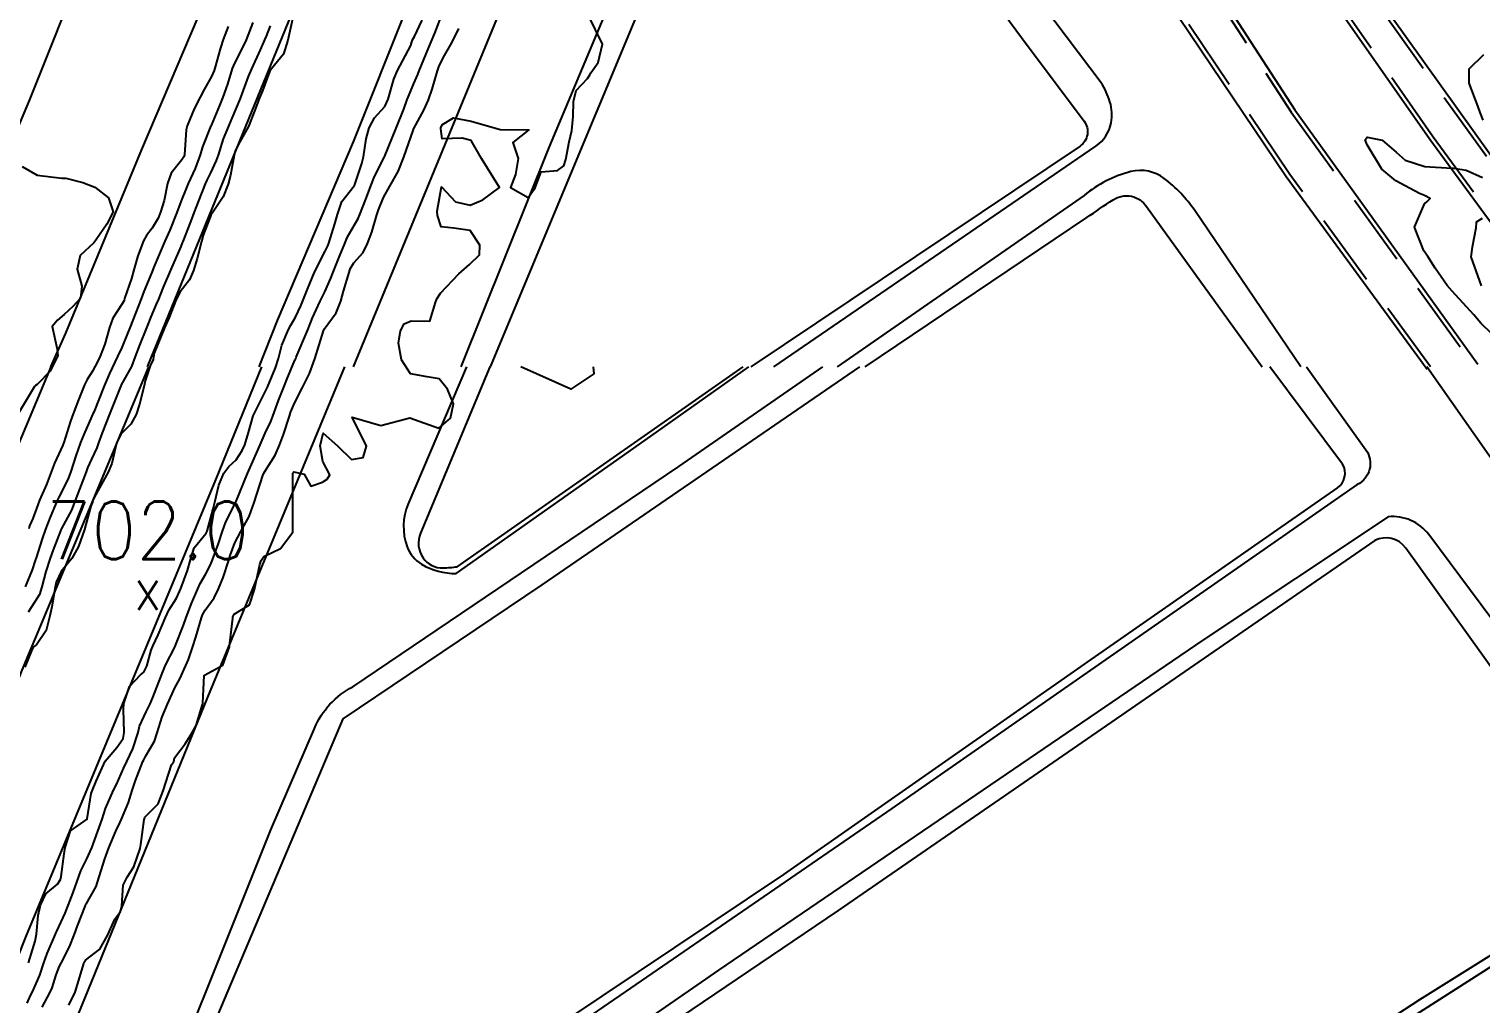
# Model space of a CAD drawing. Header units: metres. Extents: x 298520 to 308411, y 7433745 to 7450750.
# Drawn here: x 307649.3 to 307749.7, y 7434205.9 to 7434273.3 of the extents above; entities that cross this region are included whole.
import ezdxf
from ezdxf.enums import TextEntityAlignment as Align

# ---------------------------------------------------------------- set-up
doc = ezdxf.new("R2010")
doc.units = ezdxf.units.M
doc.header["$LTSCALE"] = 10
doc.linetypes.add('DASHED', pattern=[0.75, 0.5, -0.25])
for name, color, linetype in [('Canteiro', 45, 'DASHED'), ('Curvas de Nivel 1m', 11, 'Continuous'), ('Curvas de Nivel 5m', 15, 'Continuous'), ('Edificações', 30, 'Continuous'), ('Hidrografia', 140, 'Continuous'), ('Pontos Cotados', 45, 'Continuous'), ('Vias Primárias', 230, 'Continuous')]:
    doc.layers.add(name, color=color, linetype=linetype)
doc.styles.add('Style-STANDARD', font='STANDARD.shx')

# ---------------------------------------------------------------- blocks, each defined once
blk = doc.blocks.new('ELVTXT_75')
at = {"layer": 'Pontos Cotados', "linetype": 'Continuous', "style": 'Style-STANDARD'}
for s, height, p in [('702.0', 4, (0, 4)), ('x', 3, (0, 0))]:
    blk.add_text(s, height=height, dxfattribs=at).set_placement(p, align=Align.MIDDLE_CENTER)

msp = doc.modelspace()

# ---------------------------------------------------------------- linework, layer by layer
at = {"layer": 'Canteiro'}
for points in [[(307758.1, 7434249.95), (307746.41, 7434265.84), (307732.3, 7434286.05), (307726.19, 7434295.17), (307719.01, 7434305.23, -0.005821), (307718.19, 7434306.42, -0.901501), (307719.84, 7434307.81), (307734.08, 7434286.87), (307753.59, 7434259.62), (307760.41, 7434249.95)], [(307746.23, 7434249.95), (307736.49, 7434263.26), (307712.82, 7434298.4, -0.022731), (307711.68, 7434300.26, -1.015569), (307714.44, 7434301.72), (307736.59, 7434267.56), (307749.27, 7434249.95)]]:
    msp.add_lwpolyline(points, format="xyb", dxfattribs=at)
at = {"layer": 'Curvas de Nivel 1m', "flags": 128}
for points, elevation in [([(307667.6, 7434274.53), (307667.3, 7434273.17), (307667.16, 7434272.54), (307666.87, 7434271.58), (307666.03, 7434270.55), (307665.96, 7434270.49), (307665.9, 7434270.36), (307665.4, 7434269.04), (307665.21, 7434268.56), (307664.81, 7434267.52), (307664.45, 7434266.57), (307663.84, 7434265.52), (307663.52, 7434264.9), (307663.44, 7434264.58), (307663.19, 7434263.21), (307663.03, 7434262.59), (307662.69, 7434261.7), (307661.95, 7434260.6), (307661.87, 7434260.51), (307661.78, 7434260.31), (307661.31, 7434259.05), (307661.19, 7434258.61), (307660.9, 7434257.45), (307660.63, 7434256.61), (307660.36, 7434255.98), (307659.72, 7434255.15), (307659.43, 7434254.62), (307658.95, 7434253.37), (307658.64, 7434252.64), (307657.91, 7434250.89), (307657.86, 7434250.65), (307657.85, 7434250.46), (307657.65, 7434250.03), (307657.3, 7434248.99), (307657.22, 7434248.65), (307656.91, 7434247.37), (307656.66, 7434246.66), (307656.29, 7434245.98), (307655.6, 7434245.29), (307655.32, 7434244.67), (307654.98, 7434243.27), (307654.74, 7434242.68), (307653.76, 7434240.91), (307653.68, 7434240.7), (307653.65, 7434240.59), (307653.54, 7434240.31), (307653.18, 7434239.04), (307653.09, 7434238.7), (307652.69, 7434237.52), (307652.23, 7434236.71), (307651.9, 7434236.31), (307651.48, 7434235.81), (307651.13, 7434235.07), (307651.06, 7434234.72), (307650.83, 7434233.35), (307650.7, 7434232.73), (307650.45, 7434231.71), (307649.77, 7434230.74), (307649.57, 7434230.58), (307649.42, 7434230.32), (307648.96, 7434229.19)], 703), ([(307649.13, 7434205.96), (307649.37, 7434206.49), (307649.5, 7434206.74), (307650, 7434207.88), (307650.28, 7434208.73), (307650.51, 7434209.38), (307651.09, 7434210.72), (307651.12, 7434210.79), (307651.19, 7434210.93), (307651.75, 7434212.17), (307651.96, 7434212.71), (307652.31, 7434213.61), (307652.7, 7434214.71), (307652.85, 7434215.1), (307653.25, 7434215.92), (307653.6, 7434216.69), (307653.82, 7434217.26), (307654.32, 7434218.68), (307654.56, 7434219.4), (307655.1, 7434220.67), (307655.31, 7434221.08), (307655.8, 7434222.18), (307656.03, 7434222.66), (307656.45, 7434223.54), (307656.8, 7434224.66), (307656.91, 7434225.1), (307657.37, 7434226.1), (307657.63, 7434226.65), (307657.82, 7434227.09), (307658.42, 7434228.63), (307658.7, 7434229.33), (307659.36, 7434230.62), (307659.42, 7434230.75), (307659.95, 7434232.1), (307660.13, 7434232.61), (307660.49, 7434233.58), (307660.93, 7434234.61), (307661.11, 7434234.97), (307661.48, 7434235.64), (307661.82, 7434236.26), (307661.96, 7434236.6), (307662.36, 7434237.73), (307662.64, 7434238.59), (307662.87, 7434239.24), (307663.54, 7434240.55), (307663.55, 7434240.57), (307663.56, 7434240.6), (307664.38, 7434242.57), (307664.74, 7434243.4), (307665.24, 7434244.56), (307665.6, 7434245.37), (307665.98, 7434246.17), (307666.13, 7434246.54), (307666.53, 7434247.63), (307666.88, 7434248.54), (307667.09, 7434249.08), (307667.66, 7434250.41), (307667.7, 7434250.49), (307667.72, 7434250.53), (307667.74, 7434250.61), (307668.54, 7434252.52), (307668.88, 7434253.33), (307669.41, 7434254.5), (307669.72, 7434255.15), (307670.13, 7434256.09), (307670.29, 7434256.49), (307670.71, 7434257.53), (307671.1, 7434258.49), (307671.29, 7434258.95), (307671.77, 7434259.77), (307672.04, 7434260.22), (307672.15, 7434260.48), (307672.61, 7434261.66), (307672.91, 7434262.47), (307673.17, 7434263.11), (307673.83, 7434264.43), (307673.84, 7434264.45), (307673.85, 7434264.48), (307674.66, 7434266.45), (307675.19, 7434267.76), (307675.43, 7434268.44), (307675.55, 7434268.77), (307675.89, 7434269.54), (307676.16, 7434270.17), (307676.26, 7434270.43), (307676.74, 7434271.59), (307677.08, 7434272.42), (307677.33, 7434273.02), (307677.87, 7434274.41)], 704), ([(307665.94, 7434273.53), (307665.66, 7434272.82), (307665.55, 7434272.56), (307665.24, 7434271.88), (307664.64, 7434270.57), (307664.43, 7434270.03), (307663.9, 7434268.58), (307663.87, 7434268.51), (307663.3, 7434267.14), (307663.06, 7434266.59), (307662.7, 7434265.73), (307662.34, 7434264.59), (307662.21, 7434264.21), (307661.81, 7434263.37), (307661.56, 7434262.85), (307661.45, 7434262.6), (307660.98, 7434261.42), (307660.66, 7434260.61), (307660.42, 7434259.97), (307659.89, 7434258.62), (307659.85, 7434258.52), (307659.75, 7434258.28), (307659.04, 7434256.63), (307658.55, 7434255.47), (307658.21, 7434254.64), (307658.06, 7434254.29), (307657.69, 7434253.41), (307657.47, 7434252.87), (307657.39, 7434252.65), (307656.89, 7434251.44), (307656.61, 7434250.66), (307656.34, 7434249.98), (307655.63, 7434248.7), (307655.63, 7434248.68), (307655.62, 7434248.65), (307654.83, 7434246.68), (307654.31, 7434245.4), (307654.07, 7434244.69), (307653.94, 7434244.34), (307653.58, 7434243.57), (307653.31, 7434242.96), (307653.22, 7434242.7), (307652.76, 7434241.5), (307652.46, 7434240.71), (307652.19, 7434240.05), (307651.51, 7434238.77), (307651.5, 7434238.74), (307651.49, 7434238.72), (307650.92, 7434237.3), (307650.72, 7434236.73), (307650.42, 7434235.8), (307650.14, 7434234.73), (307649.98, 7434234.22), (307649.45, 7434233.39), (307649.2, 7434232.99)], 704), ([(307649.22, 7434208.74), (307649.69, 7434210.23), (307649.78, 7434210.73), (307649.9, 7434212.02), (307650.06, 7434212.73), (307650.43, 7434213.51), (307651.22, 7434214.17), (307651.44, 7434214.51), (307651.48, 7434214.72), (307651.69, 7434216.28), (307651.75, 7434216.72), (307652.12, 7434217.86), (307653.27, 7434218.68), (307653.28, 7434218.7), (307653.56, 7434220.44), (307653.64, 7434220.69), (307653.9, 7434221.29), (307654.52, 7434222.68), (307655.34, 7434223.64), (307655.76, 7434224.25), (307655.85, 7434224.67), (307655.79, 7434226.25), (307655.81, 7434226.67), (307656.21, 7434227.84), (307656.98, 7434228.65), (307657.21, 7434228.84), (307657.4, 7434229.26), (307657.71, 7434230.35), (307657.83, 7434230.64), (307658.2, 7434231.41), (307658.69, 7434232.63), (307658.94, 7434233.13), (307659.46, 7434233.95), (307659.68, 7434234.41), (307659.75, 7434234.62), (307660.22, 7434235.87), (307660.44, 7434236.61), (307660.68, 7434237.43), (307661.51, 7434238.46), (307661.56, 7434238.55), (307661.58, 7434238.6), (307661.99, 7434240.14), (307662.11, 7434240.59), (307662.39, 7434241.76), (307662.73, 7434242.59), (307663.08, 7434243.07), (307663.58, 7434243.53), (307664, 7434244.16), (307664.18, 7434244.57), (307664.45, 7434245.41), (307664.76, 7434246.56), (307665.63, 7434248.27), (307665.72, 7434248.46), (307665.76, 7434248.55), (307666.31, 7434249.88), (307666.51, 7434250.54), (307666.75, 7434251.46), (307667.22, 7434252.53), (307667.38, 7434252.84), (307667.7, 7434253.39), (307668.06, 7434254.17), (307668.2, 7434254.52), (307668.53, 7434255.33), (307669, 7434256.51), (307669.75, 7434257.94), (307669.93, 7434258.32), (307670, 7434258.5), (307670.42, 7434259.84), (307670.6, 7434260.49), (307670.89, 7434261.39), (307671.75, 7434262.48), (307671.78, 7434262.5), (307671.8, 7434262.57), (307672.28, 7434264.02), (307672.39, 7434264.47), (307672.59, 7434265.73), (307672.8, 7434266.47), (307673.15, 7434267.18), (307673.87, 7434267.95), (307674.11, 7434268.46), (307674.51, 7434269.84), (307674.75, 7434270.45), (307675.67, 7434272.18), (307675.75, 7434272.43), (307675.79, 7434272.56), (307675.93, 7434272.79), (307676.45, 7434273.93)], 703), ([(307663.04, 7434273.48), (307662.7, 7434272.59), (307662.5, 7434272.02), (307662.11, 7434270.6), (307662.06, 7434270.44), (307661.89, 7434270.04), (307661.37, 7434269.12), (307661.09, 7434268.61), (307660.68, 7434267.79), (307660.2, 7434266.62), (307660.14, 7434266.33), (307660.01, 7434264.62), (307659.97, 7434264.48), (307659.83, 7434264.26), (307659.1, 7434263.35), (307658.84, 7434262.63), (307658.61, 7434261.45), (307658.36, 7434260.64), (307658.19, 7434260.24), (307657.77, 7434259.53), (307657.38, 7434259.03), (307657.18, 7434258.66), (307656.78, 7434257.62), (307656.51, 7434256.66), (307656.34, 7434256.06), (307655.87, 7434254.67), (307655.83, 7434254.55), (307655.71, 7434254.31), (307655.06, 7434253.31), (307654.82, 7434252.68), (307654.5, 7434251.51), (307654.18, 7434250.69), (307654.02, 7434250.34), (307653.65, 7434249.65), (307653.27, 7434249.07), (307653.1, 7434248.71), (307652.67, 7434247.66), (307652.31, 7434246.71), (307652.13, 7434246.19), (307651.66, 7434244.72), (307651.64, 7434244.67), (307651.59, 7434244.53), (307651.01, 7434243.29), (307650.82, 7434242.73), (307650.46, 7434241.82), (307649.99, 7434240.74), (307649.87, 7434240.4), (307649.52, 7434239.47), (307649.3, 7434238.96), (307649.24, 7434238.74)], 706), ([(307652.02, 7434205.81), (307652.44, 7434206.71), (307652.6, 7434207.25), (307653.05, 7434208.7), (307653.08, 7434208.78), (307653.16, 7434208.92), (307654.16, 7434209.69), (307654.72, 7434210.68), (307655.19, 7434211.75), (307655.58, 7434212.29), (307655.68, 7434212.67), (307655.77, 7434214.11), (307656.05, 7434214.66), (307656.52, 7434215.38), (307656.95, 7434216.65), (307656.99, 7434216.92), (307657.23, 7434218.65), (307657.24, 7434218.69), (307657.28, 7434218.81), (307658.2, 7434219.73), (307658.53, 7434220.63), (307659.12, 7434222.43), (307659.25, 7434222.62), (307659.27, 7434222.67), (307659.33, 7434222.91), (307660.07, 7434223.88), (307660.53, 7434224.61), (307660.82, 7434225.14), (307661.27, 7434226.6), (307661.28, 7434226.69), (307661.38, 7434228.6), (307661.39, 7434228.64), (307662.66, 7434229.33), (307663.12, 7434230.58), (307663.16, 7434230.85), (307663.35, 7434232.58), (307663.37, 7434232.66), (307663.45, 7434232.84), (307664.52, 7434233.5), (307664.86, 7434234.56), (307665.22, 7434236.28), (307665.32, 7434236.55), (307665.5, 7434236.84), (307666.66, 7434237.38), (307667.51, 7434238.53), (307667.51, 7434240.53), (307667.5, 7434240.57), (307667.5, 7434242.53), (307667.51, 7434242.59), (307667.57, 7434242.7), (307668.29, 7434242.52), (307668.75, 7434241.7), (307669.56, 7434241.98), (307669.88, 7434242.18), (307670.06, 7434242.49), (307669.58, 7434243.41), (307669.39, 7434244.5), (307669.6, 7434245.36), (307670.6, 7434244.49), (307671.58, 7434243.54), (307672.37, 7434243.69), (307672.6, 7434244.47), (307671.61, 7434246.48), (307673.61, 7434245.89), (307675.61, 7434246.43), (307677.61, 7434245.72), (307678.41, 7434246.4), (307678.62, 7434247.39), (307678.22, 7434248.4), (307677.64, 7434249.12), (307676.81, 7434249.25), (307675.65, 7434249.46), (307675.03, 7434250.44), (307674.82, 7434251.58), (307674.95, 7434252.44), (307675.21, 7434252.92), (307675.69, 7434253.14), (307677, 7434253.11), (307677.39, 7434254.41), (307677.47, 7434254.66), (307677.72, 7434255.05), (307678.99, 7434256.39), (307679.74, 7434257.03), (307680.43, 7434257.69), (307680.46, 7434258.37), (307679.77, 7434259.38), (307678.64, 7434259.53), (307677.77, 7434259.64), (307677.51, 7434260.41), (307677.49, 7434260.71), (307677.8, 7434262.41), (307678.76, 7434261.37), (307679.79, 7434261.13), (307680.65, 7434261.51), (307681.8, 7434262.36), (307680.56, 7434264.37), (307679.85, 7434265.61), (307679.22, 7434265.76), (307677.85, 7434265.73), (307677.74, 7434266.41), (307677.75, 7434266.51), (307677.86, 7434266.7), (307678.63, 7434267.16), (307679.86, 7434266.93), (307681.85, 7434266.36), (307683.85, 7434266.34), (307682.73, 7434265.46), (307683.09, 7434264.35), (307682.92, 7434263.25), (307682.57, 7434262.35), (307683.8, 7434261.67), (307684.27, 7434262.33), (307684.7, 7434263.44), (307685.82, 7434263.54), (307686.27, 7434263.86), (307686.4, 7434264.3), (307686.64, 7434265.51), (307686.81, 7434266.3), (307686.9, 7434267.27), (307686.94, 7434268.3), (307687.12, 7434269.06), (307687.9, 7434269.88), (307688.05, 7434270.14), (307688.13, 7434270.29), (307688.63, 7434271), (307688.94, 7434272.27), (307687.95, 7434274.29)], 706), ([(307749.87, 7434267.02), (307749.66, 7434267.55), (307749.52, 7434267.92), (307748.9, 7434269.56), (307748.91, 7434270.56), (307749.92, 7434271.55)], 707), ([(307751.2, 7434251.53), (307749.7, 7434252.97), (307749.22, 7434253.55), (307747.73, 7434255.19), (307747.38, 7434255.57), (307746.55, 7434256.77), (307746.05, 7434257.59), (307745.76, 7434257.97), (307745.11, 7434259.6), (307745.8, 7434261.23), (307746, 7434261.39), (307746.2, 7434261.59), (307745.81, 7434261.81), (307745.47, 7434261.94), (307743.82, 7434262.81), (307742.86, 7434263.63), (307741.85, 7434265.31), (307741.74, 7434265.53), (307741.7, 7434265.64), (307741.85, 7434265.84), (307742.88, 7434265.63), (307743.84, 7434264.8), (307744.48, 7434264.25), (307745.84, 7434263.81), (307747.71, 7434263.7), (307747.83, 7434263.69), (307748.7, 7434263.56), (307749.83, 7434263.05)], 707), ([(307648.78, 7434263.8), (307649.81, 7434263.2), (307651.53, 7434263), (307651.81, 7434263), (307652.99, 7434262.71), (307653.8, 7434262.38), (307654.76, 7434261.65), (307655.07, 7434260.68), (307654.64, 7434259.82), (307653.89, 7434258.7), (307653.75, 7434258.53), (307652.79, 7434257.66), (307652.59, 7434256.71), (307652.9, 7434255.52), (307652.82, 7434254.71), (307652.29, 7434254.13), (307651.7, 7434253.56), (307651.23, 7434253.18), (307650.85, 7434252.73), (307651.21, 7434251.18), (307651.25, 7434250.72), (307650.73, 7434249.65), (307649.82, 7434248.74), (307649.71, 7434248.66), (307649.63, 7434248.59), (307648.52, 7434246.76)], 707), ([(307749.79, 7434260.22), (307749.38, 7434259.96), (307749.36, 7434259.55), (307749.1, 7434258.22), (307749.02, 7434257.56), (307749.73, 7434255.55)], 707)]:
    msp.add_lwpolyline(points, dxfattribs=dict(at, elevation=elevation))
at = {"layer": 'Curvas de Nivel 5m', "elevation": 705, "flags": 128}
for points in [[(307664.75, 7434273.76), (307664.29, 7434272.57), (307663.92, 7434271.8), (307663.49, 7434271), (307663.32, 7434270.59), (307662.98, 7434269.5), (307662.66, 7434268.59), (307662.44, 7434268.02), (307661.85, 7434266.63), (307661.84, 7434266.61), (307661.27, 7434265.17), (307661.1, 7434264.61), (307660.76, 7434263.67), (307660.27, 7434262.62), (307660.12, 7434262.29), (307659.79, 7434261.44), (307659.48, 7434260.62), (307658.99, 7434259.4), (307658.66, 7434258.64), (307657.88, 7434256.79), (307657.82, 7434256.65), (307657.73, 7434256.44), (307657.2, 7434255.17), (307657.01, 7434254.66), (307656.65, 7434253.71), (307656.24, 7434252.66), (307656.08, 7434252.26), (307655.67, 7434251.3), (307655.39, 7434250.67), (307654.83, 7434249.5), (307654.47, 7434248.69), (307653.73, 7434246.81), (307653.68, 7434246.7), (307653.61, 7434246.54), (307653.04, 7434245.27), (307652.82, 7434244.71), (307652.5, 7434243.79), (307652.15, 7434242.71), (307651.99, 7434242.28), (307651.55, 7434241.38), (307651.32, 7434240.94), (307651.21, 7434240.72), (307650.71, 7434239.55), (307650.4, 7434238.73), (307650.17, 7434238.07), (307649.74, 7434236.74), (307649.68, 7434236.55), (307649.48, 7434235.92), (307648.99, 7434234.75)], [(307650.17, 7434205.68), (307650.73, 7434206.72), (307650.85, 7434207.01), (307651.14, 7434207.91), (307651.37, 7434208.5), (307651.47, 7434208.72), (307652.05, 7434209.84), (307652.4, 7434210.71), (307652.61, 7434211.29), (307653.16, 7434212.7), (307653.17, 7434212.74), (307653.2, 7434212.8), (307653.9, 7434214.02), (307654.11, 7434214.69), (307654.5, 7434215.94), (307654.79, 7434216.68), (307655.26, 7434217.84), (307655.53, 7434218.41), (307655.65, 7434218.67), (307656.13, 7434219.83), (307656.39, 7434220.66), (307656.62, 7434221.34), (307657.14, 7434222.65), (307657.2, 7434222.78), (307657.33, 7434223.05), (307657.93, 7434224.06), (307658.13, 7434224.64), (307658.48, 7434225.75), (307658.83, 7434226.63), (307659.38, 7434227.81), (307659.67, 7434228.34), (307659.81, 7434228.62), (307660.3, 7434229.72), (307660.6, 7434230.61), (307660.79, 7434231.25), (307661.18, 7434232.6), (307661.25, 7434232.8), (307661.45, 7434233.13), (307662.07, 7434233.98), (307662.37, 7434234.59), (307662.68, 7434235.39), (307663.08, 7434236.58), (307663.18, 7434236.9), (307663.5, 7434237.78), (307663.92, 7434238.57), (307664.49, 7434239.61), (307664.83, 7434240.56), (307665.44, 7434242.43), (307665.49, 7434242.55), (307665.51, 7434242.61), (307665.57, 7434242.71), (307666.28, 7434243.85), (307666.58, 7434244.54), (307666.86, 7434245.28), (307667.27, 7434246.53), (307667.36, 7434246.79), (307667.62, 7434247.44), (307668.19, 7434248.52), (307668.67, 7434249.49), (307669.03, 7434250.51), (307669.63, 7434252.45), (307669.65, 7434252.5), (307669.66, 7434252.52), (307669.68, 7434252.56), (307670.51, 7434253.69), (307670.82, 7434254.49), (307671.02, 7434255.18), (307671.4, 7434256.48), (307671.48, 7434256.73), (307671.74, 7434257.14), (307672.37, 7434257.85), (307672.67, 7434258.47), (307672.97, 7434259.26), (307673.32, 7434260.46), (307673.43, 7434260.82), (307673.79, 7434261.67), (307674.23, 7434262.45), (307674.79, 7434263.47), (307675.18, 7434264.44), (307675.85, 7434266.37), (307675.87, 7434266.41), (307675.88, 7434266.43), (307676.58, 7434267.71), (307676.89, 7434268.42), (307677.15, 7434269.16), (307677.52, 7434270.41), (307677.62, 7434270.7), (307677.91, 7434271.32), (307678.53, 7434272.4), (307678.99, 7434273.35)]]:
    msp.add_lwpolyline(points, dxfattribs=at)
at = {"layer": 'Edificações'}
for points in [[(307681.19, 7434249.95), (307695.86, 7434285.14), (307699.75, 7434294.52, -0.463552), (307701.74, 7434295.15), (307709.8, 7434283.71), (307717.93, 7434272.73), (307722.26, 7434266.93, -0.424035), (307721.98, 7434265.22), (307699.2, 7434249.95)], [(307707.1, 7434249.95), (307722.44, 7434260.28, -0.003027), (307724.28, 7434261.51, -0.41581), (307726.58, 7434261.03), (307734.58, 7434249.95)], [(307706.72, 7434249.95), (307684.74, 7434234.87), (307670.98, 7434225.62), (307661.3, 7434202.76), (307670.75, 7434194.47), (307681.38, 7434201.38), (307701.48, 7434214.84), (307722.52, 7434229.55), (307739.77, 7434241.56, 0.392844), (307740.14, 7434243.23), (307735.11, 7434249.95)], [(307681.15, 7434249.95), (307676.34, 7434238.46, 0.257014), (307676.52, 7434236.74, 0.253947), (307677.9, 7434236.05, 0.026362), (307678.89, 7434236.13), (307698.66, 7434249.95)]]:
    msp.add_lwpolyline(points, format="xyb", dxfattribs=at)
msp.add_lwpolyline([(307688.29, 7434249.95), (307688.33, 7434249.47), (307686.75, 7434248.4), (307683.28, 7434249.95)], dxfattribs=at)
msp.add_lwpolyline([(307661.58, 7434180.73), (307665.85, 7434174.19), (307666.48, 7434174.6), (307668.28, 7434171.84), (307667.76, 7434171.5), (307674.06, 7434161.84, 0.322739), (307675.28, 7434161.37), (307712.96, 7434184.99), (307745.49, 7434206.21), (307758.52, 7434214.33, 0.360177), (307759.33, 7434216.77), (307744.51, 7434237.42, 0.371556), (307742.37, 7434237.94), (307705.24, 7434212.35), (307675.72, 7434192.39), (307662.13, 7434183.05, 0.385131)], format="xyb", close=True, dxfattribs=at)
at = {"layer": 'Hidrografia'}
for points in [[(307657.45, 7434249.95), (307672.31, 7434286.29), (307677.46, 7434297.76), (307684.94, 7434310.91), (307693.92, 7434324), (307695.93, 7434326.76), (307710.03, 7434340.78), (307717.51, 7434347.46), (307726.32, 7434354.17), (307740.17, 7434362.85), (307748.28, 7434367.76), (307765.34, 7434377.45), (307769.88, 7434379.53), (307778.46, 7434383.02), (307782.18, 7434384.46), (307788.26, 7434387.37), (307794.89, 7434391.57), (307799.32, 7434394.82), (307803.74, 7434398.79), (307810.52, 7434406.53), (307823.45, 7434426.43), (307826.37, 7434431.55, 0.153965), (307827.04, 7434434.62, 0.030937), (307825.74, 7434442.99, -1.242478)], [(307736, 7434351.7), (307724.41, 7434343.51), (307713.69, 7434334.09, 0.030819), (307699.06, 7434319.54, 0.033689), (307692.77, 7434311.42, 0.034336), (307689.2, 7434305.25, -0.010957), (307685.29, 7434297.67), (307678.96, 7434283.79), (307675.4, 7434274.8), (307671.68, 7434265.51), (307666.43, 7434253.16), (307665.16, 7434249.95)]]:
    msp.add_lwpolyline(points, format="xyb", dxfattribs=at)
for points, elevation in [([(307629.49, 7434182.01), (307631.78, 7434187.3), (307633.86, 7434192.81), (307636.55, 7434198.48), (307641.59, 7434210.7), (307642.4, 7434212.67), (307648.79, 7434228.97), (307657.54, 7434249.95)], 705), ([(307634.47, 7434174.35), (307638.54, 7434184.16), (307649.09, 7434210.64), (307662.19, 7434242.15), (307665.36, 7434249.95)], 710.03)]:
    msp.add_lwpolyline(points, dxfattribs=dict(at, elevation=elevation))
at = {"layer": 'Vias Primárias'}
for points in [[(307641.52, 7434249.95), (307649.3, 7434268.37), (307653.18, 7434278.15), (307661.06, 7434296.92), (307665.71, 7434307.69), (307671.91, 7434321.94), (307676.84, 7434334.55), (307679.34, 7434340.67, 0.086074), (307680.53, 7434346.08, 0.107067), (307679.22, 7434353.81)], [(307671.71, 7434249.95), (307683.15, 7434277.71), (307689.65, 7434291.56), (307692.88, 7434297.5), (307696.47, 7434301.85, -0.032842), (307699.63, 7434305.2, -0.07201), (307704.4, 7434308.51, 0.048697), (307706.41, 7434309.77, 0.328649), (307706.8, 7434311.14, 0.068384), (307705.93, 7434312.76), (307698.05, 7434324.71), (307692.64, 7434333.23, 0.077136), (307691.07, 7434335.03, 0.408448), (307686.94, 7434334.71, 0.062928), (307685.83, 7434333.05), (307681.23, 7434322.29), (307676.7, 7434311.47), (307670.76, 7434297.59), (307665.29, 7434284.39), (307657.05, 7434264.97), (307651.77, 7434252.28), (307650.74, 7434249.95)], [(307757.85, 7434249.77), (307746.17, 7434265.67), (307732.05, 7434285.88), (307725.94, 7434295), (307718.77, 7434305.06, -0.005821), (307717.94, 7434306.25, -0.912343), (307720.07, 7434308), (307734.32, 7434287.04), (307753.83, 7434259.79), (307760.66, 7434250.12)], [(307745.99, 7434249.77), (307736.24, 7434263.09), (307712.57, 7434298.23, -0.022731), (307711.42, 7434300.12, -1.011112), (307714.7, 7434301.87), (307736.84, 7434267.73), (307749.51, 7434250.13)], [(307700.79, 7434249.95), (307723.08, 7434265.22, 0.195966), (307724.13, 7434266.82, 0.125634), (307724.05, 7434268.27, 0.068238), (307723.43, 7434269.6), (307714.67, 7434281.21), (307707.44, 7434291.37), (307703.76, 7434296.07, 0.265112), (307701.18, 7434297.12, 0.202828), (307698.05, 7434295.29), (307692.15, 7434281.61), (307685.23, 7434265.11), (307679.13, 7434249.95)], [(307737.25, 7434249.95), (307729.91, 7434260.76, 0.081583), (307727.8, 7434262.98, 0.228151), (307725.5, 7434263.45, 0.110313), (307722.26, 7434261.81), (307705.17, 7434249.95)], [(307650.77, 7434249.95), (307641.01, 7434226.73), (307638.28, 7434224.26), (307635.38, 7434217.85), (307636.62, 7434215.83), (307636.44, 7434214.77), (307636.63, 7434213.57), (307639.11, 7434209.32), (307643.46, 7434202.4), (307647.27, 7434197.53, 0.438933), (307649.48, 7434197.36), (307661.62, 7434227.12), (307671.11, 7434249.95)], [(307737.64, 7434249.95), (307741.76, 7434244.21, -0.464881), (307741.15, 7434241.81), (307708.95, 7434219.4), (307670.88, 7434193.25), (307659.11, 7434185.81, -0.510363), (307658.55, 7434186.04), (307656.21, 7434189.7), (307655.88, 7434190.59), (307655.99, 7434191.48), (307656.55, 7434194.37), (307665.99, 7434217.93), (307669, 7434224.95, -0.172343), (307671.66, 7434227.83), (307694.22, 7434243.05), (307704.19, 7434249.95)], [(307679.52, 7434249.95), (307675.49, 7434240.48, 0.191578), (307675.42, 7434237.51, 0.168756), (307676.41, 7434236.31, 0.14533), (307678.82, 7434235.67), (307692.68, 7434245.43), (307699.05, 7434249.95)], [(307767.58, 7434019.64), (307708.57, 7434105.53), (307682.41, 7434144.51), (307679.4, 7434149.2, -0.385841), (307680.47, 7434155.66), (307701.57, 7434169.21), (307732.43, 7434189.27), (307760.92, 7434207.3, -0.018739), (307762.82, 7434208.4, -0.260444), (307766, 7434208.34, -0.116983), (307767.55, 7434206.85), (307767.89, 7434206.25), (307773.77, 7434210.43), (307760.74, 7434229.51), (307751.95, 7434241.45), (307745.98, 7434249.95)]]:
    msp.add_lwpolyline(points, format="xyb", dxfattribs=at)
msp.add_lwpolyline([(307660.54, 7434178.65), (307670.87, 7434162.93, 0.302505), (307675.37, 7434161.02), (307701.9, 7434177.19), (307736.64, 7434199.67), (307758.79, 7434213.84, 0.342612), (307760.59, 7434218.9), (307746.1, 7434238.35, 0.263802), (307743.29, 7434239.58), (307730.47, 7434231.05), (307696.97, 7434208.23), (307670.77, 7434190.12), (307661.54, 7434184.15, 0.315472), (307659.85, 7434180, 0.122145)], format="xyb", close=True, dxfattribs=at)

# ---------------------------------------------------------------- block references
at = {"layer": 'Pontos Cotados', "linetype": 'Continuous'}
msp.add_blockref('ELVTXT_75', (307657.47, 7434234.65, 702.02), dxfattribs=at)

doc.saveas('drawing.dxf')
